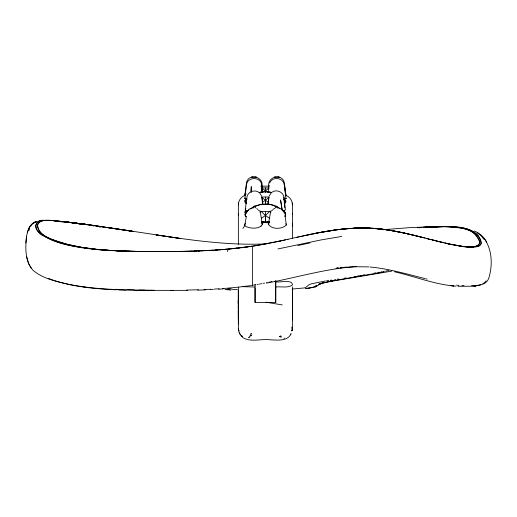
<?xml version="1.0" encoding="UTF-8"?>
<svg xmlns="http://www.w3.org/2000/svg" width="517" height="517" viewBox="0 0 517 517"><rect width="100%" height="100%" fill="white"/><g stroke="black" fill="none" stroke-linecap="round" stroke-linejoin="round"><path stroke-width="0.78" d="M275.735 280.679L275.735 302.387L255.062 302.387L255.055 284.55M255.062 288.137L255.062 302.387M268.969 188.304L265.441 190.586L265.441 192.195L265.434 187.923M269.402 222.116L265.434 222.588L265.441 215.486L269.551 211.531L272.459 210.458M250.041 209.03L254.739 206.031L261.311 204.247L265.421 204.409L265.434 197.003M275.367 207.886L275.374 206.38L276.123 206.031C279.109 208.584 287.542 210.729 285.339 216.268L285.727 214.012L283.995 212.655M292.376 316.41L292.441 302.884L292.512 304.125L292.441 303.595M238.356 290.367L238.356 297.359M238.356 308.63L238.356 305.631L238.356 308.888M238.356 300.422L238.356 303.647L238.356 296.978L238.356 297.966M238.337 304.125L238.356 302.613L238.356 305.857M292.441 308.61L292.512 311.312M238.421 317.38L238.583 323.939L238.337 307.434M292.435 304.125L292.441 289.604M238.402 314.401L238.356 314.09M292.105 327.998L292.15 327.074L292.105 328.495L292.286 327.843M238.356 300.358L238.356 303.401L238.356 300.603M292.441 319.771L292.512 317.742M292.512 318.078L292.441 319.79L292.512 317.942M292.441 319.622L292.512 317.877M238.356 300.81L238.285 302.225L238.356 300.177M292.37 316.365L292.396 316.029M292.351 316.139L292.441 315.079M238.356 244.444L238.356 204.874C238.305 200.777 240.967 196.899 244.761 195.381M292.286 330.525L292.441 319.138M238.356 204.874L238.511 202.981M292.338 214.536L292.441 213.327M292.286 330.363L292.441 328.586M238.447 316.23L238.285 315.396M268.252 204.26L268.905 197.274M36.894 221.399C29.818 222.762 27.595 230.382 26.529 236.502C25.288 247.876 24.887 261.272 33.075 270.294C43.208 278.954 56.838 281.61 69.472 284.473C94.314 289.358 119.711 289.94 144.954 290.173M245.239 213.521L245.53 216.268C244.263 213.747 246.318 210.833 248.696 209.883M238.285 316.385L238.402 315.732M25.85 242.9L26.529 236.502M244.845 195.788L246.383 183.432C247.727 172.749 263.941 176.148 261.983 186.547M268.808 186.547C266.888 176.148 283.012 172.749 284.415 183.432L286.037 195.898M246.654 199.148L244.806 198.651L246.493 185.215C246.926 176.375 261.285 176.368 261.712 185.215M268.187 192.389L269.086 185.215M245.239 200.622L246.014 203.284L245.142 202.057L245.239 200.622L246.68 198.929L246.68 200.111L245.53 200.725L245.53 200.208M245.905 210.283L244.761 212.493L245.905 210.329L245.252 209.566L247.145 196.169L248.205 194.03L250.17 192.111M267.896 204.512L268.795 197.746M285.63 201.617L284.854 203.284L285.63 202.302L285.727 200.874L284.182 198.929L284.182 200.111L285.339 200.725L285.339 200.208M284.938 214.975L286.353 225.031C282.127 229.27 271.813 229.826 268.433 224.242L270.507 212.267M227.467 251.598L227.907 249.86L228.695 249.052L254.034 245.95L280.854 240.832M37.586 224.792C37.418 235.397 50.802 238.731 58.789 241.885M246.383 216.326L244.715 225.638L242.932 228.501M29.101 230.395L29.592 228.068M245.142 194.812C245.22 191.794 245.155 195.659 245.239 194.373M285.727 193.591L285.339 194.812C286.373 194.819 285.306 192.369 285.63 194.722M238.356 313.05L238.285 312.352L238.356 313.231M37.625 224.591C42.032 215.847 59.578 223.027 66.286 221.942M260.29 212.267L262.365 224.242C260.49 228.359 254.551 228.417 250.642 227.939C248.535 227.247 242.809 226.821 245.252 223.383M238.285 317.108L238.421 316.385M244.806 198.651L245.549 197.908M245.252 209.566L245.885 208.48M245.239 214.18L246.68 212.306L246.68 211.169L248.554 210.193M246.111 202.89L246.357 203.543M238.285 317.606L238.492 317.399M27.485 232.107L29.611 226.666M269.131 196.169L271.27 192.763M285.63 202.302L285.727 200.874L283.995 199.465M284.667 203.362L284.712 202.935M269.738 182.915C272.323 175.961 283.988 177.68 284.305 185.215L285.991 198.651L284.143 199.168M268.433 224.242L269.086 222.93L266.378 222.665M291.11 333.614C287.646 341.653 277.086 340.057 270.074 339.792C261.014 338.635 250.687 342.603 242.479 337.401M290.8 334.131L290.367 334.764L290.8 334.221L290.548 334.493M30.529 226.433L32.61 223.79L36.507 221.528M284.854 216.397L285.339 215.77M485.237 281.985L486.09 280.899M244.761 200.906L246.338 199.168M245.026 195.633L245.368 195.452M282.773 210.917L285.384 209.947L284.007 197.746C283.652 192.156 276.673 188.938 272.149 192.111M262.19 202.586L268.969 197.494M261.059 226.11L261.712 225.593M246.868 199.465L245.142 200.874L245.142 202.057M484.694 282.456L482.917 283.788M246.868 212.655L245.142 214.012L245.142 215.15M251.075 208.752L254.739 206.031L255.495 206.38C263.095 202.8 273.267 203.103 279.787 208.752M261.537 218.187L265.421 215.486L269.325 218.187M252.91 208.164L255.495 206.38L255.495 207.886M248.858 209.475L250.234 208.642M272.737 209.475L274.857 208.37M262.836 192.143L265.421 190.586L268.032 192.143M238.285 317.987L238.356 319.79L238.492 317.444M318.485 284.35L321.412 283.2L320.262 283.562L330.725 281.416L391.757 271.115M448.872 243.888C455.91 244.858 491.447 254.351 478.109 235.836M479.563 245.724L481.211 243.707L480.584 240.179M246.014 193.319L245.239 193.668M314.491 286.761L316.772 285.565L311.945 287.62L305.767 288.654M248.638 337.672L249.517 336.974L248.929 337.336M479.298 245.853L472.564 246.99M33.605 222.698L35.46 221.967M259.851 212.048L261.311 211.531L269.551 211.531L271.011 212.048M284.182 202.826L284.854 202.593M246.68 211.169L248.141 210.678M480.862 284.777L473.307 286.218L457.978 286.289M259.12 192.66L261.311 192.007L269.551 192.007L271.735 192.557M251.902 191.258L255.715 190.986L258.649 192.111M259.127 192.557L261.311 192.007L262.681 192.285M292.441 293.204L292.441 290.619M287.465 239.384L298.328 236.967M297.947 245.523L309.942 242.932M299.02 236.818L301.295 236.321M283.859 240.179L288.085 239.248M296.881 237.29L299.963 236.612M281.713 240.644L285.552 239.804M300.228 236.553L321.154 232.262M301.786 236.217L306.878 235.106M283.219 240.321L277.771 241.491M269.053 282.14L269.609 282.023M270.585 281.765L271.884 281.487M304.455 235.629L305.728 235.351M279.852 241.045L281.132 240.773M306.432 235.209L308.526 234.757M266.552 282.676L267.043 282.573M308.029 234.86L309.547 234.544M275.102 242.053L276.511 241.756M276.059 241.853L277.015 241.652M310.336 234.382L311.583 234.123M274.495 242.182L272.369 242.615M264.594 283.083L263.315 283.348M268.181 192.285L269.551 192.007L271.742 192.66M311.072 234.24L313.793 233.671M272.963 242.492L273.616 242.363M313.625 233.703L316.107 233.212M313.192 233.8L314.097 233.619M270.488 242.996L271.832 242.725M314.646 233.503L335.197 229.962M269.99 243.093L268.168 243.455M315.913 233.257L317.309 232.973M262.016 283.607L260.342 283.93M316.824 233.083L317.729 232.908M266.565 243.766L267.774 243.533M277.933 248.942L321.496 239.843L341.782 236.443M318.517 232.747L327.002 231.215M264.471 244.16L264.995 244.063M264.691 244.121L265.156 244.03M320.456 232.392L340.613 229.277L357.415 228.003M266.455 283.122C296.48 277.719 325.884 268.426 356.491 266.656M262.998 244.431L263.941 244.257M321.503 232.198L321.852 232.133M322.201 232.075L322.55 232.01M261.828 244.644L262.52 244.522M259.534 284.079L258.726 284.227M323.248 231.881L323.713 231.803M260.613 244.858L261.292 244.741M374.508 273.066L375.872 272.821M388.823 270.527L385.54 271.108M377.888 272.465L379.207 272.233M381.023 271.91L382.166 271.709M383.304 271.503L384.428 271.309M324.178 231.719L324.644 231.635M260.225 244.929L260.762 244.832M257.905 284.369L257.24 284.486M325.115 231.558L326.046 231.396M259.153 245.116L259.689 245.019M363.154 275.038L364.614 274.786M383.368 272.02L327.442 281.72L333.09 280.641L322.11 283.18L323.08 282.902L318.905 284.699L320.857 283.4L315.609 287L305.592 288.512M257.712 245.355L258.474 245.226M255.909 284.712L255.236 284.828M359.826 275.6L360.944 275.412M261.738 222.956L264.42 222.665M326.518 231.319L331.901 230.44M357.577 275.975L358.708 275.787M256.503 245.556L257.24 245.439M327.72 231.118L332.166 230.42M255.999 245.64L256.684 245.53M254.235 284.99L254.564 284.938M354.151 276.537L355.302 276.349M254.862 245.821L255.534 245.717M253.22 285.151L253.556 285.1M325.458 280.977L311.131 283.872L308.772 284.873L306.18 287.135L304.229 287.956L292.202 289.022M254.19 245.93L252.845 246.137M252.548 285.261L251.869 285.365M344.761 278.036L345.957 277.849M328.76 280.466L326.544 280.809M251.191 285.468L250.512 285.571M337.62 279.135L338.648 278.973M251.359 246.363L252.173 246.241M330.706 280.175L331.681 280.027M334.622 279.587L335.604 279.438M250.642 246.467L251.501 246.338M332.909 230.311L333.517 230.22M249.834 285.675L248.302 285.895M333.129 230.259L336.457 229.813M249.478 246.635L250.15 246.538M307.143 288.499L309.017 288.228M248.8 246.732L249.918 246.57M248.483 246.777L247.042 246.977M248.128 246.829L246.325 247.074M247.533 285.998L238.511 287.116M333.633 230.207L343.307 229.005M246.68 247.029L241.374 247.708M244.379 247.333L245.426 247.191M244.16 247.359L244.703 247.288M336.922 229.729L351.133 228.314M243.326 247.462L241.239 247.727M338.183 229.593L340.987 229.257M335.979 268.317L338.37 268.026M240.521 247.811L241.265 247.721M240.192 247.85L238.111 248.089M275.283 177.027L274.314 177.144L279.296 177.144L278.327 177.027M239.61 247.921L222.704 249.562M252.49 177.027L251.501 177.144L256.484 177.144L255.514 177.027M338.047 268.058L336.703 268.207L338.292 268.039M341.834 229.167L350.907 228.365M236.036 248.322L237.07 248.205M236.095 248.315L236.831 248.238M339.882 267.871L346.241 267.192L340.735 267.754L343.126 267.528M237.923 287.181L233.225 287.659M233.968 248.541L235.002 248.431M233.678 248.567L234.64 248.47M343.727 228.966L344.148 228.921M232.941 248.645L230.672 248.871M261.46 221.619L269.402 221.619M419.203 227.738L421.368 227.532L419.332 227.726M44.262 220.352C38.4 219.195 33.036 225.134 37.172 230.323C52.495 245.653 76.865 246.338 97.131 249.543M42.775 220.449C32.067 220.074 35.499 232.521 42.588 235.416C71.314 250.706 105.3 250.189 136.966 251.398M344.561 228.882L345.401 228.798M417.478 227.764L421.116 227.428M343.921 267.457L352.71 266.856M418.266 227.68L421.749 227.377M229.871 248.942L215.143 250.105M232.637 287.717L228.12 288.118M382.974 229.71L409.722 227.635L429.588 226.808M224.998 249.375L226.491 249.252M346.907 228.669L353.466 228.21M226.995 288.215L222.53 288.557M222.116 249.608L223.208 249.524M422.925 227.28L443.961 226.62L460.802 227.984M43.047 220.423L52.178 220.539L67.339 222.129M221.392 249.666L216.539 250.015M223.292 288.88L218.536 289.216M219.454 249.808L221.076 249.692M423.313 227.254C438.92 226.898 455.891 224.585 470.651 230.983C473.126 232.243 475.265 234.136 476.842 236.424C486.84 249.194 467.84 247.184 460.809 246.157M425.401 227.202C441.912 227.9 464.932 222.258 477.986 235.681M425.892 227.163L444.891 226.562M261.712 222.459L269.254 222.446M267.735 222.549L269.086 222.459M217.747 249.931L193.991 251.1M214.477 250.144L215.57 250.073M219.208 288.783L214.264 289.081M212.319 250.28L213.65 250.196M210.994 250.357L212.694 250.254M209.094 250.461L211.227 250.344M209.908 250.415L206.283 250.603M210.703 289.268L203.944 289.578M206.974 250.571L198.573 250.939M204.409 250.693L205.721 250.629M354.572 228.152L355.515 228.113M352.42 266.688L368.957 266.901M210.826 289.623L213.372 289.514M201.262 250.829L202.826 250.764M265.434 204.241C269.596 203.872 274.456 205.359 277.959 208.164M355.987 228.094L356.459 228.075M266.617 243.862C229.529 245.646 192.583 240.373 156.005 234.886L180.155 238.46L109.669 227.79L133.302 231.409L86.63 224.43L71.236 222.581C63.552 221.586 55.842 220.565 48.081 220.442C44.268 220.384 37.612 220.442 37.483 225.677C39.55 238.247 56.256 240.36 66.086 244.03C73.821 246.06 81.699 247.494 89.628 248.522M198.16 250.952L199.711 250.894M199.116 250.919L191.18 251.184M196.615 251.01L189.144 251.236M197.681 290.147L205.617 289.875M356.93 228.062L357.409 228.042M198.515 289.772L186.508 290.082M44.585 220.339L52.715 220.572M192.046 251.159L187.122 251.288M190.133 251.21L189.009 251.236M358.352 228.016L362.094 227.965M189.222 251.236L182.32 251.385M187.27 251.281L184.679 251.34M184.976 251.333L187.322 251.281M185.112 251.333L154.525 251.572M358.895 227.965L363.367 227.919M360.452 227.932L352.988 228.197L366.004 227.997M182.96 251.372L183.819 251.359M183.121 251.372L177.085 251.469M187.581 290.367L134.575 290.347M180.343 251.424L173.092 251.514M178.371 251.449L178.992 251.443M176.168 251.475L176.652 251.475M472.111 246.997L463.381 246.473L451.154 244.451M172.588 251.514L173.453 251.508M170.759 290.528L173.085 290.502M171.121 251.533L173.531 251.508M170.003 251.54L170.862 251.533M168.296 251.546L171.295 251.533M166.894 251.559L169.162 251.546M164.729 251.566L167.224 251.559M164.044 251.566L165.434 251.566M471.556 285.688C478.005 285.714 486.684 285.19 488.92 277.765C492.688 265.105 492.223 249.905 484.429 238.802M361.771 227.919L371.064 228.139M163.262 251.572L164.277 251.566M162.577 251.572L158.254 251.579M268.866 186.152L261.311 186.152L262.681 186.734M261.996 187.923L268.866 187.923M285.791 195.652L285.138 195.336M261.311 197.003L268.866 197.003M245.905 210.329L247.036 210.626M160.244 251.579L161.769 251.572M275.057 281.487C277.513 283.452 292.712 278.469 292.441 284.983C288.001 288.357 280.867 286.256 275.735 287.013M255.062 287.013L242.932 286.67M292.441 302.225L292.441 300.403M292.441 310.168L292.441 308.856M158.893 251.572L159.391 251.572M153.904 251.566L157.407 251.572M150.777 251.559L156.761 251.572M152.25 251.566L145.749 251.527M153.62 251.559L147.603 251.52M147.099 251.533L152.702 251.553M153.575 290.237L138.963 290.127M363.063 227.958L367.561 228.036M143.487 251.508L148.683 251.533M146.673 251.514L139.448 251.462M142.576 251.495L144.159 251.514M151.778 290.502L154.034 290.528M139.926 251.469L144.715 251.501M140.243 251.449L136.359 251.417M140.805 251.456L134.834 251.391M137.716 251.411L116.577 250.861M135.809 251.378L136.139 251.385M364.86 227.932L369.371 228.055M134.498 251.352L131.803 251.333M132.21 251.307L132.753 251.32M463.982 285.707L461.855 285.636M445.893 226.575C457.745 227.222 474.923 226.653 480.429 239.798M366.314 228.003L366.941 228.023M130.866 251.281L118.852 250.952M128.048 251.243L129.916 251.288M134.239 289.972L127.176 289.779M126.865 251.178L124.636 251.107M123.996 251.088L120.797 250.978M126.342 290.166L118.341 289.921M367.051 228.023L382.095 229.18M368.188 228.062L371.174 228.197M117.042 250.881L120.164 250.952M237.477 289.733L232.572 289.313L227.402 288.182M115.162 250.797L118.445 250.881M116.377 289.83C96.589 288.925 76.626 287.219 57.555 281.552M116.732 250.803L98.404 249.659M115.026 250.719L103.523 249.97M113.294 250.706L109.578 250.499M116.099 289.3L117.365 289.365M370.876 228.133L386.955 229.787L408.307 233.93M227.066 289.514L229.503 289.662M230.937 290.076L224.985 289.514M52.812 220.617L65.918 221.942M372.117 228.249C390.102 229.335 407.654 233.755 425.084 238.04M372.389 228.217L382.929 229.225L394.71 231.086M261.55 222.446L263.063 222.549M108.447 250.331L97.009 249.375M103.141 249.937L89.971 248.567M455.904 286.153C434.778 284.647 414.996 276.362 394.49 271.813M261.46 222.116L265.434 222.588M370.082 266.998C388.887 268.756 407.079 274.126 425.342 278.663M458.993 285.429L456.537 285.171M452.614 285.836L453.764 285.953L450.378 285.61M96.052 249.278L81.68 247.346L66.467 244.127M70.693 222.51L86.552 224.417L133.412 231.526M81.906 224.12L71.236 222.581L86.707 224.481L64.089 221.67L86.785 224.565L62.809 221.502M66.486 221.961L67.759 222.123M382.528 229.231L382.968 229.283M68.121 222.168L70.131 222.433M67.281 222.123L81.001 224.074M383.84 229.399L390.445 230.395M68.774 222.316L80.917 224.061M71.256 222.581L71.824 222.659M84.071 287.103L86.869 287.484M72.393 222.737L75.637 223.189M460.414 246.105L456.059 245.407M76.018 223.247L77.524 223.467M77.886 223.518L79.321 223.732M459.018 245.898C465.423 247.481 485.605 249.194 477.753 237.839M80.045 223.835L81.751 224.094M86.552 224.417L110.082 228.049M82.888 224.268L83.457 224.359M83.179 224.313L84.458 224.514M84.032 224.443L85.299 224.643M82.83 224.359L84.672 224.649M87.58 225.005L88.342 225.121M89.868 225.373L90.63 225.496M90.236 225.431L91.522 225.645M456.692 245.517L457.868 245.717M93.105 225.903L93.997 226.052M266.113 302.225L282.295 304.933M96.666 226.504L97.959 226.73M391.66 230.595L392.868 230.808M99.354 226.969L100.472 227.17M460.899 227.997L461.875 228.178M245.142 193.591L246.014 194.366M455.664 245.336L454.966 245.207M394.077 231.028L395.479 231.286M454.818 245.174L453.693 244.961M454.236 245.064L455.477 245.297M395.667 231.325L400.908 232.366M396.164 231.357L402.174 232.631M462.192 228.236C468.299 229.322 474.606 232.055 477.695 237.742M451.651 244.554L452.957 244.819M451.005 244.347L452.31 244.625M450.281 244.263L449.809 244.16M401.935 232.521L407.26 233.749M449.292 244.05L449.693 244.134M450.313 244.27L446.139 243.345M449.7 244.069L446.404 243.404M403.363 232.824L420.037 236.76M448.485 243.875L448.892 243.959M447.664 243.688L448.077 243.785M448.11 243.72L438.713 241.491M407.693 233.846L408.126 233.949M446.972 243.462L444.665 243.003M408.559 234.046L408.986 234.149M409.419 234.246L410.563 234.511M445.215 243.126L445.751 243.255M410.937 234.602L411.319 234.692M411.7 234.783L412.973 235.086M410.207 234.369L423.468 237.691M443.353 242.622L439.476 241.678M442.998 242.609L443.56 242.738M443.231 242.66L437.628 241.29M415.054 235.59L414.014 235.338M416.082 235.842L416.592 235.965M438.862 241.529L436.044 240.825M438.532 241.517L439.263 241.697M437.156 241.103L429.834 239.255M418.201 236.366L418.996 236.566M434.745 240.502L435.56 240.702M419.791 236.76L420.579 236.96M435.488 240.754L437.104 241.161M436.652 241.045L437.033 241.142M426.228 278.883L427.107 279.102M423.119 237.542L427.397 238.628M432.302 239.882L433.446 240.172M434.325 240.392L431.501 239.675M421.148 237.038L422.912 237.549M427.016 238.531L430.396 239.461M427.585 238.738L428.916 239.08M427.385 238.686L428.612 239.003M66.344 244.095L59.203 242.014M285.63 193.668L285.339 194.108L285.727 194.812M54.447 280.563L56.935 281.358M282.728 210.678L284.182 211.169L284.182 212.306L285.339 213.372L285.727 215.15M246.014 202.593L246.68 202.826M51.17 279.406L53.387 280.201M258.403 210.458L261.311 211.531L265.421 215.486L265.434 221.45M48.372 278.327L50.433 279.141M474.341 231.028C479.782 232.96 483.925 237.219 486.723 242.156M282.308 210.193L284.182 211.169M286.037 195.381C289.85 196.887 292.493 200.796 292.441 204.894L292.441 238.537M256.684 208.642L258.061 209.475M261.899 188.304L265.421 190.586M477.055 232.74L480.959 235.565L483.854 239.203M261.899 197.494L268.678 202.586M284.143 338.008L284.188 338.732M240.224 334.467L239.998 334.131M259.528 192.763L261.667 196.169M245.53 215.77L246.014 216.397M31.466 268.485L28.609 263.767L26.626 256.652M239.688 333.614L239.416 332.754L240.877 335.688M261.783 223.137L262.365 224.242M286.353 225.031L285.817 223.699M241.465 335.869L241.646 336.405L241.465 335.843M238.893 330.796L238.873 330.434L238.919 330.841M238.356 319.118L238.356 328.605L239.054 332.392M280.763 335.662L280.88 336.115M238.537 317.987L238.511 317.516L238.537 318.194M238.421 316.049L238.492 317.606M282.211 210.173L280.563 199.956L282.172 210.173M238.356 314.536L238.285 314.09L238.343 314.491M262.029 197.746L262.907 204.512M285.727 202.057L285.63 200.622M262.474 192.098L261.576 184.918L262.41 191.988M238.492 317.244L238.447 316.747M284.279 183.477L285.791 195.833M292.441 314.743L292.512 315.396L292.441 314.09M238.343 311.925L238.285 311.312L238.356 312.352M292.441 204.848L292.286 202.981M283.878 197.274L284.861 207.705M261.893 197.274L262.546 204.247M292.441 314.627L292.512 315.396M238.356 328.605L238.511 330.499M238.356 213.308L238.511 215.175M292.441 306.31L292.512 307.434L292.441 305.857M292.441 306.109L292.512 307.434M292.441 300.829L292.512 302.225L292.441 300.648M292.441 312.578L292.512 314.09L292.441 312.352M292.441 291.381L292.512 293.184M238.492 320.714L238.511 322.679M238.492 320.469L238.557 323.015M238.447 318.731L238.466 319.564M292.441 224.352L292.435 223.654L292.441 226.136M275.735 280.854L275.735 302.387M265.421 200.447L265.428 204.396M292.512 289.287L292.512 318.194M292.441 286.832L292.441 289.378M285.63 213.521L285.63 214.18M285.63 214.969L285.63 215.628M285.339 202.192L285.339 202.709M285.339 212.875L285.339 213.372M284.854 199.64L284.854 200.325M284.854 212.086L284.854 212.745M283.335 210.742L283.335 211.401M267.431 221.644L267.431 222.304M265.434 211.531L265.434 215.479M263.431 221.644L263.431 222.304M252.548 246.182L252.548 285.287M247.533 210.742L247.533 211.401M246.014 199.64L246.014 200.325M246.014 212.086L246.014 212.745M245.53 194.276L245.53 194.812M245.53 202.192L245.53 202.709M245.53 212.875L245.53 213.372M245.239 201.617L245.239 202.302M245.239 214.969L245.239 215.628M238.356 287.142L238.356 289.759M238.285 290.619L238.285 318.194M292.441 309.153L292.512 310.168L292.441 309.153M251.294 186.747L251.042 192.389L251.294 186.747M291.969 329.936L291.879 330.841L291.969 329.936M251.34 333.633L250.713 334.247L251.34 333.633M251.34 335.19L249.918 336.14L251.34 335.19M476.015 285.953L474.076 286.134L476.015 285.953M281.261 336.948L279.458 336.541L281.28 336.974M241.736 335.96L242.479 336.431L241.736 335.96M285.991 198.651L285.836 198.315L285.991 198.651M292.512 304.125L292.441 303.647L292.512 304.125M261.912 192.188L261.169 185.823L261.906 192.188M238.492 319.655L238.421 316.818L238.511 320.876L238.492 319.655"/></g></svg>
